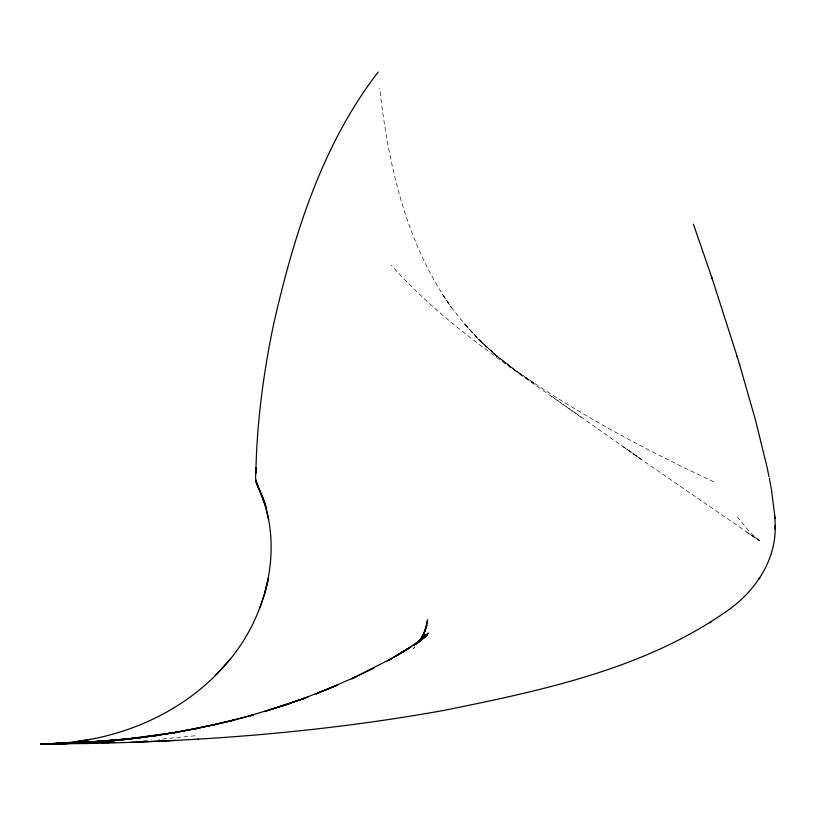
<?xml version="1.0" encoding="UTF-8"?>
<svg xmlns="http://www.w3.org/2000/svg" width="816" height="816" viewBox="0 0 816 816"><rect width="100%" height="100%" fill="white"/><g stroke="black" fill="none" stroke-linecap="round" stroke-linejoin="round"><path stroke-width="0.61" stroke-dasharray="4.08 3.06" d="M415.007 646.649L413.59 648.516L415.069 646.578M195.044 735.767L158.59 739.378M143.606 740.489L151.103 739.928M713.714 481.777C642.59 448.423 572.761 411.366 508.786 365.568L521.016 374.493L497.454 356.561L478.064 339.262L497.678 356.561L520.863 374.493M754.188 537.112L646.925 463.325L549.29 394.72M757.054 539.07L759.574 540.773L745.09 530.93M759.308 540.59L749.384 531.604L737.389 516.997M754.78 537.52L751.077 534.99L755.065 537.713M626.984 449.432L641.447 459.49L621.119 445.352M581.145 417.374C515.243 370.127 445.526 326.267 391.241 265.139M497.515 356.561L478.625 339.262L496.934 356.561L478.778 339.262L463.988 323.401L478.513 339.262L464.09 323.401L451.84 307.969L441.895 293.627L451.789 307.969C406.052 243.8 388.447 165.393 379.695 88.312M759.166 540.498L757.33 539.254L759.166 540.498M534.062 383.326L521.047 374.493L534.062 383.326M508.898 365.568L497.617 356.561L508.807 365.568"/><path stroke-width="1.22" d="M255.816 480.349L266.016 507.797C264.517 495.598 253.664 485.765 255.877 473.096C256.765 422.759 263.466 372.637 273.799 323.401C294.025 234.957 321.902 144.779 378.165 72.104M775.19 526.177L774.976 517.976M775.19 526.31C775.985 559.888 755.677 590.488 728.974 609.593C646.027 668.661 543.395 690.163 445.342 710.124C334.132 730.34 221.197 739.99 108.273 743.039M775.18 526.779L775.2 525.708M255.877 473.096L255.989 467.639M775.169 527.238L775.118 529.105M426.584 625.668L427.574 619.885L424.942 631.135L426.768 625.189L422.8 635.99L425.309 630.207L420.107 640.58L422.923 635.44M41.942 743.896L40.8 743.896C108.283 744.172 177.041 718.274 222.819 667.733C268.056 619.079 286.885 542.711 255.816 481.777M264.639 593.966L268.331 578.707L264.629 593.966L259.927 607.645M423.116 635.062L420.189 640.234L424.228 633.583L420.607 639.346M758.86 579.156L759.818 577.912M418.027 642.488L425.003 634.338L417.884 642.61L422.443 638.326L416.109 644.089M229.663 659.685L215.689 675.179M416.017 644.303L422.443 638.326M418.271 642.212L420.005 640.591M417.965 642.437L425.269 635.827L415.854 644.263M415.783 644.354L428.471 633.114L416.731 643.498L427.207 635.011L413.661 645.425L425.921 636.46L403.828 651.29L404.328 650.974M710.012 622.832L711.052 622.139M407.378 649.138L411.754 646.303L401.513 652.769L409.53 647.731L406.786 649.454M407.725 648.873L402.89 651.851M405.838 650.046L400.717 653.188L401.951 652.423M403.828 651.29L405.389 650.332M400.717 653.188L404.654 650.78M402.655 651.994L403.308 651.596M402.288 652.219L404.563 650.842L400.299 653.422M401.911 652.453L402.982 651.8M401.401 652.759L402.186 652.28L395.24 656.38M400.156 653.494L401.472 652.708M400.432 653.33L400.982 653.004L396.8 655.472M398.902 654.238L402.104 652.341M393.669 657.288L399.014 654.187L387.406 660.807L391.649 658.43L389.569 659.603M391.782 658.4L351.829 678.718L355.796 676.903L315.914 693.967L337.589 685.063L301.226 699.434L307.907 697.027L283.019 705.748L304.511 698.231L264.629 711.562L289.16 703.688L248.605 716.152L253.919 714.704L229.724 721.109L251.216 715.428M351.829 678.718L373.942 668.1M232.081 720.508L234.529 719.906L210.783 725.546L232.081 720.508L193.657 729.106L191.811 729.484L215.067 724.588L172.839 732.931L195.585 728.729L193.657 729.106M155.254 735.675L135.017 738.358L177.857 732.074L153.898 735.879L174.44 732.635L197.594 728.362M90.433 739.378L73.96 741.897M60.017 743.672L101.215 741.642L97.553 741.897L139.832 737.776L116.229 740.357L176.113 732.35M156.682 735.461L158.171 735.257L136.139 738.205M138.557 737.919L78.54 743.019L137.323 738.062M100.419 741.693L121.115 739.898L79.927 742.948L52.173 743.825L53.326 743.804M98.92 741.795L120.064 739.99L59.568 743.682L79.438 742.968M80.437 742.927L80.968 742.907L40.8 743.896L94.931 742.162L130.866 739.01L72.655 743.284L84.293 742.754M95.35 742.111L104.285 741.469M88.903 742.489L91.147 742.356L81.906 742.876M76.826 743.131L86.21 742.662L40.8 743.896L60.629 743.407L45.472 743.866M197.941 739.163L198.533 739.143M101.561 742.774L114.811 742.172M175.868 740.418L130.489 742.376M62.495 743.611L72.787 743.284M70.492 743.366L65.892 743.519M97.818 742.886L40.8 743.896L63.25 743.804M68.126 743.447L49.807 743.855L58.864 743.702M68.728 743.417L50.011 743.845M63.628 743.58L54.458 743.784L58.976 743.702M47.807 743.835L50.164 743.774M85.649 743.519L108.518 743.029M46.573 743.855L47.736 743.835M85.823 743.519L62.995 743.804M257.183 484.633L256.489 483.205L258.519 487.499M693.386 224.114L712.429 279.286M711.827 277.501L737.297 356.959M737.032 356.072L739.378 363.824M739.316 363.61L739.704 364.895M739.51 364.252L755.341 419.526L766.714 465.712M265.853 507.797L268.637 519.557M766.918 466.65L768.998 476.585M769.345 478.319L769.682 480.043M769.845 480.889L770.477 484.245M770.783 485.897L770.63 485.071M770.936 486.713L771.426 489.518M771.569 490.314L774.925 517.079M774.914 516.803L774.996 518.252"/></g></svg>
